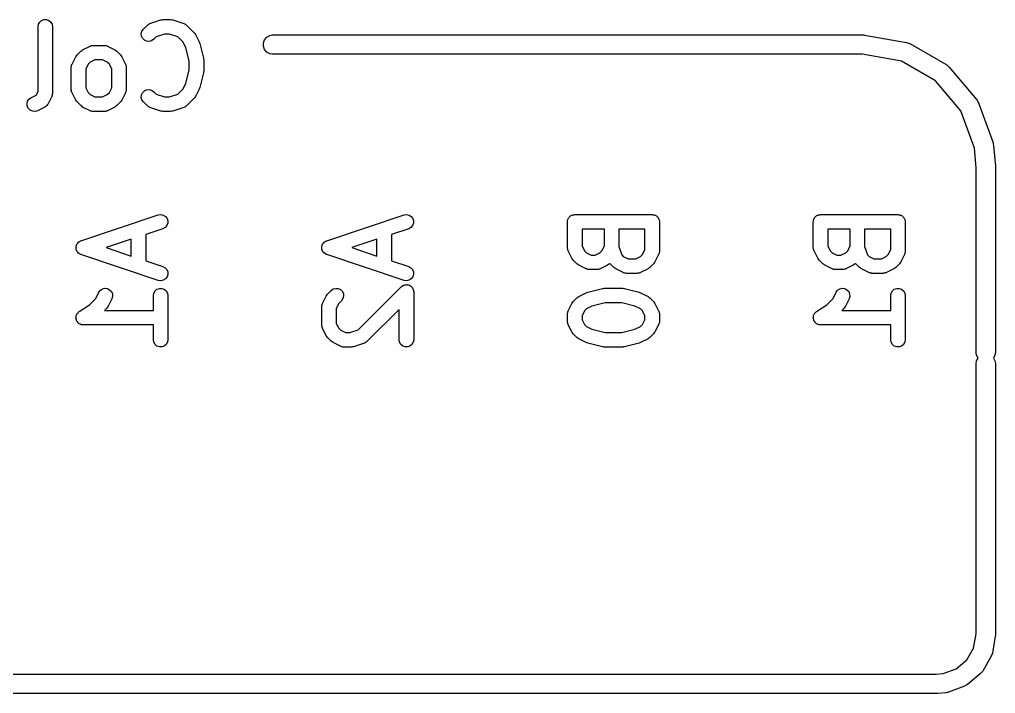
# Model space of a CAD drawing. Extents: x 105.4 to 186.8, y -135.5 to -88.6.
# Drawn here: x 176.7 to 186.79, y -95.6 to -88.64 of the extents above; entities that cross this region are included whole.
import ezdxf

# ---------------------------------------------------------------- set-up
doc = ezdxf.new("R2010")
doc.units = 0
doc.header["$MEASUREMENT"] = 0
doc.layers.add('BLACK', color=7, linetype='CONTINUOUS')

msp = doc.modelspace()

# ---------------------------------------------------------------- linework, layer by layer
at = {"layer": 'BLACK', "linetype": 'CONTINUOUS'}
for p, q in [((176.913, -88.6677), (176.932, -88.651)), ((176.932, -88.651), (176.957, -88.642)), ((176.957, -88.642), (176.983, -88.642)), ((176.983, -88.642), (177.007, -88.651)), ((177.007, -88.651), (177.027, -88.6677)), ((178.051, -88.6828), (178.165, -88.6448)), ((178.165, -88.6448), (178.177, -88.643)), ((178.177, -88.643), (178.189, -88.6409)), ((178.189, -88.6409), (178.265, -88.6409)), ((178.265, -88.6409), (178.277, -88.643)), ((178.277, -88.643), (178.289, -88.6448)), ((178.289, -88.6448), (178.403, -88.6828)), ((176.895, -88.7159), (176.899, -88.6903)), ((176.895, -89.3839), (176.895, -88.7159)), ((176.899, -88.6903), (176.913, -88.6677)), ((177.027, -88.6677), (177.04, -88.6903)), ((177.04, -88.6903), (177.045, -88.7159)), ((177.045, -88.7159), (177.045, -89.4016)), ((177.962, -88.7856), (177.969, -88.7604)), ((177.969, -88.7604), (177.984, -88.7391)), ((177.984, -88.7391), (178.022, -88.701)), ((178.022, -88.701), (178.025, -88.6985)), ((178.025, -88.6985), (178.028, -88.6953)), ((178.028, -88.6953), (178.036, -88.6911)), ((178.036, -88.6911), (178.043, -88.686)), ((178.043, -88.686), (178.047, -88.6849)), ((178.047, -88.6849), (178.051, -88.6828)), ((178.403, -88.6828), (178.407, -88.6849)), ((178.407, -88.6849), (178.411, -88.686)), ((178.411, -88.686), (178.418, -88.6911)), ((178.418, -88.6911), (178.426, -88.6953)), ((178.426, -88.6953), (178.429, -88.6985)), ((178.429, -88.6985), (178.433, -88.701)), ((178.433, -88.701), (178.509, -88.7772)), ((177.964, -88.8115), (177.962, -88.7856)), ((177.975, -88.8351), (177.964, -88.8115)), ((177.994, -88.8535), (177.975, -88.8351)), ((178.017, -88.8645), (177.994, -88.8535)), ((178.068, -88.8601), (178.043, -88.8668)), ((178.09, -88.8451), (178.068, -88.8601)), ((178.115, -88.8196), (178.09, -88.8451)), ((178.201, -88.7909), (178.115, -88.8196)), ((178.253, -88.7909), (178.201, -88.7909)), ((178.339, -88.8196), (178.253, -88.7909)), ((178.394, -88.8746), (178.339, -88.8196)), ((178.509, -88.7772), (178.516, -88.787)), ((178.516, -88.787), (178.523, -88.7966)), ((178.523, -88.7966), (178.561, -88.8728)), ((179.224, -88.8824), (179.236, -88.8492)), ((179.236, -88.8492), (179.259, -88.8222)), ((179.259, -88.8222), (179.289, -88.8046)), ((179.289, -88.8046), (179.315, -88.8)), ((179.315, -88.8), (185.429, -88.8)), ((185.429, -88.8), (185.437, -88.8015)), ((185.437, -88.8015), (185.437, -88.8015)), ((185.437, -88.8015), (185.872, -88.8781)), ((177.336, -88.9676), (177.346, -88.9607)), ((177.346, -88.9607), (177.355, -88.9536)), ((177.355, -88.9536), (177.432, -88.9155)), ((177.432, -88.9155), (177.436, -88.9143)), ((177.436, -88.9143), (177.44, -88.9121)), ((177.44, -88.9121), (177.448, -88.9106)), ((177.448, -88.9106), (177.457, -88.9081)), ((177.457, -88.9081), (177.461, -88.9083)), ((177.461, -88.9083), (177.465, -88.9076)), ((177.465, -88.9076), (177.579, -88.9076)), ((177.579, -88.9076), (177.584, -88.9083)), ((177.584, -88.9083), (177.588, -88.9081)), ((177.588, -88.9081), (177.596, -88.9106)), ((177.596, -88.9106), (177.605, -88.9121)), ((177.605, -88.9121), (177.609, -88.9143)), ((177.609, -88.9143), (177.613, -88.9155)), ((177.613, -88.9155), (177.689, -88.9536)), ((177.689, -88.9536), (177.699, -88.9607)), ((177.699, -88.9607), (177.709, -88.9676)), ((178.043, -88.8668), (178.017, -88.8645)), ((178.423, -88.9326), (178.394, -88.8746)), ((178.457, -89.068), (178.423, -88.9326)), ((178.561, -88.8728), (178.563, -88.8807)), ((178.563, -88.8807), (178.567, -88.8882)), ((178.567, -88.8882), (178.605, -89.0406)), ((179.224, -88.9176), (179.224, -88.8824)), ((179.236, -88.9508), (179.224, -88.9176)), ((179.259, -88.9778), (179.236, -88.9508)), ((185.872, -88.8781), (185.904, -88.89)), ((185.904, -88.89), (185.904, -88.89)), ((185.904, -88.89), (186.286, -89.1105)), ((177.246, -89.1014), (177.284, -89.0252)), ((177.284, -89.0252), (177.291, -89.0156)), ((177.291, -89.0156), (177.298, -89.0057)), ((177.298, -89.0057), (177.336, -88.9676)), ((177.483, -89.0576), (177.433, -89.0823)), ((177.562, -89.0576), (177.483, -89.0576)), ((177.611, -89.0823), (177.562, -89.0576)), ((177.709, -88.9676), (177.747, -89.0057)), ((177.747, -89.0057), (177.754, -89.0156)), ((177.754, -89.0156), (177.761, -89.0252)), ((177.761, -89.0252), (177.799, -89.1014)), ((178.605, -89.0406), (178.605, -89.0497)), ((178.605, -89.0497), (178.607, -89.0588)), ((178.607, -89.0588), (178.607, -89.173)), ((179.289, -88.9954), (179.259, -88.9778)), ((179.315, -89), (179.289, -88.9954)), ((185.411, -89), (179.315, -89)), ((185.82, -89.072), (185.411, -89)), ((177.238, -89.1264), (177.241, -89.118)), ((177.239, -89.1307), (177.238, -89.1264)), ((177.238, -89.135), (177.239, -89.1307)), ((177.238, -89.3635), (177.238, -89.135)), ((177.241, -89.118), (177.242, -89.1093)), ((177.242, -89.1093), (177.245, -89.1056)), ((177.245, -89.1056), (177.246, -89.1014)), ((177.413, -89.1032), (177.388, -89.1527)), ((177.388, -89.1527), (177.388, -89.3458)), ((177.433, -89.0823), (177.413, -89.1032)), ((177.632, -89.1032), (177.611, -89.0823)), ((177.657, -89.1527), (177.632, -89.1032)), ((177.657, -89.3458), (177.657, -89.1527)), ((177.799, -89.1014), (177.8, -89.1056)), ((177.8, -89.1056), (177.802, -89.1093)), ((177.802, -89.1093), (177.804, -89.118)), ((177.804, -89.118), (177.806, -89.1264)), ((177.806, -89.1264), (177.806, -89.1307)), ((177.806, -89.1307), (177.807, -89.135)), ((177.807, -89.135), (177.807, -89.3635)), ((178.423, -89.2993), (178.457, -89.1638)), ((178.457, -89.1638), (178.457, -89.068)), ((186.171, -89.2749), (185.82, -89.072)), ((186.286, -89.1105), (186.298, -89.1202)), ((186.298, -89.1202), (186.313, -89.1328)), ((186.313, -89.1328), (186.596, -89.4707)), ((178.605, -89.1912), (178.567, -89.3436)), ((178.607, -89.173), (178.605, -89.1821)), ((178.605, -89.1821), (178.605, -89.1912)), ((177.239, -89.3678), (177.238, -89.3635)), ((177.388, -89.3458), (177.413, -89.3953)), ((177.632, -89.3953), (177.657, -89.3458)), ((177.807, -89.3635), (177.806, -89.3678)), ((178.017, -89.3673), (178.043, -89.365)), ((178.043, -89.365), (178.068, -89.3717)), ((178.339, -89.4123), (178.394, -89.3572)), ((178.394, -89.3572), (178.423, -89.2993)), ((178.561, -89.359), (178.523, -89.4352)), ((178.563, -89.3511), (178.561, -89.359)), ((178.567, -89.3436), (178.563, -89.3511)), ((186.432, -89.5858), (186.171, -89.2749)), ((176.787, -89.4861), (176.801, -89.4643)), ((176.801, -89.4643), (176.822, -89.4488)), ((176.822, -89.4488), (176.876, -89.4219)), ((176.876, -89.4219), (176.895, -89.3839)), ((177.037, -89.4352), (176.999, -89.5114)), ((177.038, -89.431), (177.037, -89.4352)), ((177.04, -89.4273), (177.038, -89.431)), ((177.042, -89.4186), (177.04, -89.4273)), ((177.044, -89.4102), (177.042, -89.4186)), ((177.045, -89.4016), (177.044, -89.4059)), ((177.044, -89.4059), (177.044, -89.4102)), ((177.238, -89.3721), (177.239, -89.3678)), ((177.241, -89.3805), (177.238, -89.3721)), ((177.242, -89.3892), (177.241, -89.3805)), ((177.245, -89.3929), (177.242, -89.3892)), ((177.246, -89.3971), (177.245, -89.3929)), ((177.284, -89.4733), (177.246, -89.3971)), ((177.413, -89.3953), (177.433, -89.4162)), ((177.433, -89.4162), (177.483, -89.4409)), ((177.483, -89.4409), (177.562, -89.4409)), ((177.562, -89.4409), (177.611, -89.4162)), ((177.611, -89.4162), (177.632, -89.3953)), ((177.799, -89.3971), (177.761, -89.4733)), ((177.8, -89.3929), (177.799, -89.3971)), ((177.802, -89.3892), (177.8, -89.3929)), ((177.804, -89.3805), (177.802, -89.3892)), ((177.806, -89.3721), (177.804, -89.3805)), ((177.806, -89.3678), (177.806, -89.3721)), ((177.962, -89.4463), (177.964, -89.4203)), ((177.969, -89.4714), (177.962, -89.4463)), ((177.964, -89.4203), (177.975, -89.3967)), ((177.975, -89.3967), (177.994, -89.3783)), ((177.994, -89.3783), (178.017, -89.3673)), ((178.068, -89.3717), (178.09, -89.3867)), ((178.09, -89.3867), (178.115, -89.4123)), ((178.115, -89.4123), (178.201, -89.4409)), ((178.201, -89.4409), (178.253, -89.4409)), ((178.253, -89.4409), (178.339, -89.4123)), ((178.509, -89.4547), (178.433, -89.5308)), ((178.516, -89.4448), (178.509, -89.4547)), ((178.523, -89.4352), (178.516, -89.4448)), ((176.781, -89.5114), (176.787, -89.4861)), ((176.784, -89.5373), (176.781, -89.5114)), ((176.795, -89.5606), (176.784, -89.5373)), ((176.814, -89.5785), (176.795, -89.5606)), ((176.965, -89.5449), (176.889, -89.583)), ((176.974, -89.5383), (176.965, -89.5449)), ((176.983, -89.5323), (176.974, -89.5383)), ((176.985, -89.5306), (176.983, -89.5323)), ((176.986, -89.5294), (176.985, -89.5306)), ((176.992, -89.5202), (176.986, -89.5294)), ((176.999, -89.5114), (176.992, -89.5202)), ((177.291, -89.4829), (177.284, -89.4733)), ((177.298, -89.4927), (177.291, -89.4829)), ((177.336, -89.5308), (177.298, -89.4927)), ((177.346, -89.5377), (177.336, -89.5308)), ((177.355, -89.5449), (177.346, -89.5377)), ((177.432, -89.583), (177.355, -89.5449)), ((177.689, -89.5449), (177.613, -89.583)), ((177.699, -89.5377), (177.689, -89.5449)), ((177.709, -89.5308), (177.699, -89.5377)), ((177.747, -89.4927), (177.709, -89.5308)), ((177.754, -89.4829), (177.747, -89.4927)), ((177.761, -89.4733), (177.754, -89.4829)), ((177.984, -89.4927), (177.969, -89.4714)), ((178.022, -89.5308), (177.984, -89.4927)), ((178.025, -89.5333), (178.022, -89.5308)), ((178.028, -89.5366), (178.025, -89.5333)), ((178.036, -89.5407), (178.028, -89.5366)), ((178.043, -89.5458), (178.036, -89.5407)), ((178.047, -89.5469), (178.043, -89.5458)), ((178.051, -89.549), (178.047, -89.5469)), ((178.165, -89.5871), (178.051, -89.549)), ((178.403, -89.549), (178.289, -89.5871)), ((178.407, -89.5469), (178.403, -89.549)), ((178.411, -89.5458), (178.407, -89.5469)), ((178.418, -89.5407), (178.411, -89.5458)), ((178.426, -89.5366), (178.418, -89.5407)), ((178.429, -89.5333), (178.426, -89.5366)), ((178.433, -89.5308), (178.429, -89.5333)), ((186.596, -89.4707), (186.614, -89.5008)), ((186.614, -89.5008), (186.765, -89.9153)), ((176.838, -89.5889), (176.814, -89.5785)), ((176.864, -89.5904), (176.838, -89.5889)), ((176.889, -89.583), (176.864, -89.5904)), ((177.436, -89.5842), (177.432, -89.583)), ((177.44, -89.5864), (177.436, -89.5842)), ((177.448, -89.5879), (177.44, -89.5864)), ((177.457, -89.5904), (177.448, -89.5879)), ((177.461, -89.5902), (177.457, -89.5904)), ((177.465, -89.5909), (177.461, -89.5902)), ((177.579, -89.5909), (177.465, -89.5909)), ((177.584, -89.5902), (177.579, -89.5909)), ((177.588, -89.5904), (177.584, -89.5902)), ((177.596, -89.5879), (177.588, -89.5904)), ((177.605, -89.5864), (177.596, -89.5879)), ((177.609, -89.5842), (177.605, -89.5864)), ((177.613, -89.583), (177.609, -89.5842)), ((178.177, -89.5888), (178.165, -89.5871)), ((178.189, -89.5909), (178.177, -89.5888)), ((178.265, -89.5909), (178.189, -89.5909)), ((178.277, -89.5888), (178.265, -89.5909)), ((178.289, -89.5871), (178.277, -89.5888)), ((186.572, -89.9713), (186.432, -89.5858)), ((186.59, -90.1744), (186.572, -89.9713)), ((186.765, -89.9153), (186.767, -89.9281)), ((186.767, -89.9281), (186.77, -89.9408)), ((186.77, -89.9408), (186.789, -90.1569)), ((186.789, -90.1569), (186.79, -90.1613)), ((186.79, -90.1613), (186.79, -92.0837)), ((186.59, -92.0837), (186.59, -90.1744)), ((177.338, -90.9266), (178.138, -90.6599)), ((178.138, -90.6599), (178.164, -90.6561)), ((178.164, -90.6561), (178.189, -90.6613)), ((178.189, -90.6613), (178.212, -90.675)), ((178.212, -90.675), (178.228, -90.6954)), ((179.878, -90.9266), (180.678, -90.6599)), ((180.678, -90.6599), (180.704, -90.6561)), ((180.704, -90.6561), (180.729, -90.6613)), ((180.729, -90.6613), (180.752, -90.675)), ((180.752, -90.675), (180.768, -90.6954)), ((182.389, -90.6786), (182.394, -90.6736)), ((182.394, -90.6736), (182.399, -90.6703)), ((182.399, -90.6703), (182.404, -90.6661)), ((182.404, -90.6661), (182.411, -90.6639)), ((182.411, -90.6639), (182.416, -90.6606)), ((182.416, -90.6606), (182.423, -90.6595)), ((182.423, -90.6595), (182.429, -90.6572)), ((182.429, -90.6572), (182.435, -90.6572)), ((182.435, -90.6572), (182.442, -90.6561)), ((182.442, -90.6561), (183.242, -90.6561)), ((183.242, -90.6561), (183.248, -90.6572)), ((183.248, -90.6572), (183.255, -90.6572)), ((183.255, -90.6572), (183.261, -90.6595)), ((183.261, -90.6595), (183.268, -90.6606)), ((183.268, -90.6606), (183.273, -90.6639)), ((183.273, -90.6639), (183.279, -90.6661)), ((183.279, -90.6661), (183.284, -90.6703)), ((183.284, -90.6703), (183.29, -90.6736)), ((183.29, -90.6736), (183.294, -90.6786)), ((184.929, -90.6786), (184.934, -90.6736)), ((184.934, -90.6736), (184.939, -90.6703)), ((184.939, -90.6703), (184.944, -90.6661)), ((184.944, -90.6661), (184.951, -90.6639)), ((184.951, -90.6639), (184.956, -90.6606)), ((184.956, -90.6606), (184.963, -90.6595)), ((184.963, -90.6595), (184.969, -90.6572)), ((184.969, -90.6572), (184.975, -90.6572)), ((184.975, -90.6572), (184.982, -90.6561)), ((184.982, -90.6561), (185.782, -90.6561)), ((185.782, -90.6561), (185.788, -90.6572)), ((185.788, -90.6572), (185.795, -90.6572)), ((185.795, -90.6572), (185.801, -90.6595)), ((185.801, -90.6595), (185.808, -90.6606)), ((185.808, -90.6606), (185.813, -90.6639)), ((185.813, -90.6639), (185.819, -90.6661)), ((185.819, -90.6661), (185.824, -90.6703)), ((185.824, -90.6703), (185.83, -90.6736)), ((185.83, -90.6736), (185.834, -90.6786)), ((178.226, -90.7703), (178.209, -90.7898)), ((178.235, -90.7461), (178.226, -90.7703)), ((178.228, -90.6954), (178.236, -90.7201)), ((178.236, -90.7201), (178.235, -90.7461)), ((180.766, -90.7703), (180.749, -90.7898)), ((180.775, -90.7461), (180.766, -90.7703)), ((180.768, -90.6954), (180.776, -90.7201)), ((180.776, -90.7201), (180.775, -90.7461)), ((182.367, -90.7311), (182.368, -90.7246)), ((182.367, -90.9977), (182.367, -90.7311)), ((182.368, -90.718), (182.37, -90.7119)), ((182.368, -90.7246), (182.368, -90.718)), ((182.37, -90.7119), (182.371, -90.7054)), ((182.371, -90.7054), (182.375, -90.6997)), ((182.375, -90.6997), (182.377, -90.6936)), ((182.377, -90.6936), (182.381, -90.6885)), ((182.381, -90.6885), (182.384, -90.6829)), ((182.384, -90.6829), (182.389, -90.6786)), ((183.294, -90.6786), (183.299, -90.6829)), ((183.299, -90.6829), (183.303, -90.6885)), ((183.303, -90.6885), (183.307, -90.6936)), ((183.307, -90.6936), (183.309, -90.6997)), ((183.309, -90.6997), (183.312, -90.7054)), ((183.312, -90.7054), (183.314, -90.7119)), ((183.314, -90.7119), (183.316, -90.718)), ((183.316, -90.718), (183.316, -90.7246)), ((183.316, -90.7246), (183.317, -90.7311)), ((183.317, -90.7311), (183.317, -91.0358)), ((184.907, -90.7311), (184.908, -90.7246)), ((184.907, -90.9977), (184.907, -90.7311)), ((184.908, -90.718), (184.91, -90.7119)), ((184.908, -90.7246), (184.908, -90.718)), ((184.91, -90.7119), (184.911, -90.7054)), ((184.911, -90.7054), (184.915, -90.6997)), ((184.915, -90.6997), (184.917, -90.6936)), ((184.917, -90.6936), (184.921, -90.6885)), ((184.921, -90.6885), (184.924, -90.6829)), ((184.924, -90.6829), (184.929, -90.6786)), ((185.834, -90.6786), (185.839, -90.6829)), ((185.839, -90.6829), (185.843, -90.6885)), ((185.843, -90.6885), (185.847, -90.6936)), ((185.847, -90.6936), (185.849, -90.6997)), ((185.849, -90.6997), (185.852, -90.7054)), ((185.852, -90.7054), (185.854, -90.7119)), ((185.854, -90.7119), (185.856, -90.718)), ((185.856, -90.718), (185.856, -90.7246)), ((185.856, -90.7246), (185.857, -90.7311)), ((185.857, -90.7311), (185.857, -91.0358)), ((178.186, -90.8022), (178.008, -90.8613)), ((178.008, -90.8613), (178.008, -91.1342)), ((178.209, -90.7898), (178.186, -90.8022)), ((180.726, -90.8022), (180.548, -90.8613)), ((180.548, -90.8613), (180.548, -91.1342)), ((180.749, -90.7898), (180.726, -90.8022)), ((182.517, -90.8061), (182.517, -90.98)), ((182.748, -90.8061), (182.517, -90.8061)), ((182.748, -90.98), (182.748, -90.8061)), ((182.898, -90.8061), (182.898, -90.9856)), ((183.167, -90.8061), (182.898, -90.8061)), ((183.167, -91.0181), (183.167, -90.8061)), ((185.057, -90.8061), (185.057, -90.98)), ((185.288, -90.8061), (185.057, -90.8061)), ((185.288, -90.98), (185.288, -90.8061)), ((185.438, -90.8061), (185.438, -90.9856)), ((185.707, -90.8061), (185.438, -90.8061)), ((185.707, -91.0181), (185.707, -90.8061)), ((177.288, -90.9827), (177.292, -90.9725)), ((177.292, -90.9725), (177.296, -90.962)), ((177.296, -90.962), (177.297, -90.9604)), ((177.297, -90.9604), (177.298, -90.9585)), ((177.298, -90.9585), (177.305, -90.9502)), ((177.305, -90.9502), (177.312, -90.9416)), ((177.312, -90.9416), (177.314, -90.9405)), ((177.314, -90.9405), (177.315, -90.939)), ((177.315, -90.939), (177.325, -90.9338)), ((177.325, -90.9338), (177.334, -90.928)), ((177.334, -90.928), (177.336, -90.9276)), ((177.336, -90.9276), (177.338, -90.9266)), ((177.858, -90.9113), (177.599, -90.9977)), ((177.858, -91.0842), (177.858, -90.9113)), ((179.828, -90.9827), (179.832, -90.9725)), ((179.832, -90.9725), (179.836, -90.962)), ((179.836, -90.962), (179.837, -90.9604)), ((179.837, -90.9604), (179.838, -90.9585)), ((179.838, -90.9585), (179.845, -90.9502)), ((179.845, -90.9502), (179.852, -90.9416)), ((179.852, -90.9416), (179.854, -90.9405)), ((179.854, -90.9405), (179.855, -90.939)), ((179.855, -90.939), (179.865, -90.9338)), ((179.865, -90.9338), (179.874, -90.928)), ((179.874, -90.928), (179.876, -90.9276)), ((179.876, -90.9276), (179.878, -90.9266)), ((180.398, -90.9113), (180.139, -90.9977)), ((180.398, -91.0842), (180.398, -90.9113)), ((182.517, -90.98), (182.542, -91.0295)), ((182.723, -91.0295), (182.748, -90.98)), ((185.057, -90.98), (185.082, -91.0295)), ((185.263, -91.0295), (185.288, -90.98)), ((177.288, -90.9848), (177.288, -90.9827)), ((177.288, -90.9867), (177.288, -90.9848)), ((177.288, -90.9977), (177.288, -90.9867)), ((177.288, -91.0087), (177.288, -90.9977)), ((177.288, -91.0107), (177.288, -91.0087)), ((177.288, -91.0128), (177.288, -91.0107)), ((177.292, -91.023), (177.288, -91.0128)), ((177.296, -91.0335), (177.292, -91.023)), ((177.297, -91.0351), (177.296, -91.0335)), ((177.298, -91.037), (177.297, -91.0351)), ((177.305, -91.0452), (177.298, -91.037)), ((177.312, -91.0539), (177.305, -91.0452)), ((177.314, -91.0549), (177.312, -91.0539)), ((177.315, -91.0565), (177.314, -91.0549)), ((177.325, -91.0617), (177.315, -91.0565)), ((177.334, -91.0675), (177.325, -91.0617)), ((177.336, -91.0679), (177.334, -91.0675)), ((177.338, -91.0689), (177.336, -91.0679)), ((178.138, -91.3356), (177.338, -91.0689)), ((177.599, -90.9977), (177.858, -91.0842)), ((179.828, -90.9848), (179.828, -90.9827)), ((179.828, -90.9867), (179.828, -90.9848)), ((179.828, -90.9977), (179.828, -90.9867)), ((179.828, -91.0087), (179.828, -90.9977)), ((179.828, -91.0107), (179.828, -91.0087)), ((179.828, -91.0128), (179.828, -91.0107)), ((179.832, -91.023), (179.828, -91.0128)), ((179.836, -91.0335), (179.832, -91.023)), ((179.837, -91.0351), (179.836, -91.0335)), ((179.838, -91.037), (179.837, -91.0351)), ((179.845, -91.0452), (179.838, -91.037)), ((179.852, -91.0539), (179.845, -91.0452)), ((179.854, -91.0549), (179.852, -91.0539)), ((179.855, -91.0565), (179.854, -91.0549)), ((179.865, -91.0617), (179.855, -91.0565)), ((179.874, -91.0675), (179.865, -91.0617)), ((179.876, -91.0679), (179.874, -91.0675)), ((179.878, -91.0689), (179.876, -91.0679)), ((180.678, -91.3356), (179.878, -91.0689)), ((180.139, -90.9977), (180.398, -91.0842)), ((182.368, -91.002), (182.367, -90.9977)), ((182.367, -91.0063), (182.368, -91.002)), ((182.37, -91.0147), (182.367, -91.0063)), ((182.371, -91.0234), (182.37, -91.0147)), ((182.374, -91.0271), (182.371, -91.0234)), ((182.375, -91.0313), (182.374, -91.0271)), ((182.413, -91.1075), (182.375, -91.0313)), ((182.542, -91.0295), (182.563, -91.0504)), ((182.563, -91.0504), (182.612, -91.0751)), ((182.612, -91.0751), (182.653, -91.0751)), ((182.653, -91.0751), (182.702, -91.0504)), ((182.702, -91.0504), (182.723, -91.0295)), ((182.898, -90.9856), (182.927, -91.0715)), ((182.927, -91.0715), (182.943, -91.0885)), ((183.121, -91.0885), (183.142, -91.0676)), ((183.142, -91.0676), (183.167, -91.0181)), ((183.309, -91.0694), (183.271, -91.1456)), ((183.31, -91.0652), (183.309, -91.0694)), ((183.312, -91.0615), (183.31, -91.0652)), ((183.314, -91.0528), (183.312, -91.0615)), ((183.316, -91.0444), (183.314, -91.0528)), ((183.317, -91.0358), (183.316, -91.0401)), ((183.316, -91.0401), (183.316, -91.0444)), ((184.908, -91.002), (184.907, -90.9977)), ((184.907, -91.0063), (184.908, -91.002)), ((184.91, -91.0147), (184.907, -91.0063)), ((184.911, -91.0234), (184.91, -91.0147)), ((184.914, -91.0271), (184.911, -91.0234)), ((184.915, -91.0313), (184.914, -91.0271)), ((184.953, -91.1075), (184.915, -91.0313)), ((185.082, -91.0295), (185.103, -91.0504)), ((185.103, -91.0504), (185.152, -91.0751)), ((185.152, -91.0751), (185.193, -91.0751)), ((185.193, -91.0751), (185.242, -91.0504)), ((185.242, -91.0504), (185.263, -91.0295)), ((185.438, -90.9856), (185.467, -91.0715)), ((185.467, -91.0715), (185.483, -91.0885)), ((185.661, -91.0885), (185.682, -91.0676)), ((185.682, -91.0676), (185.707, -91.0181)), ((185.849, -91.0694), (185.811, -91.1456)), ((185.85, -91.0652), (185.849, -91.0694)), ((185.852, -91.0615), (185.85, -91.0652)), ((185.854, -91.0528), (185.852, -91.0615)), ((185.856, -91.0444), (185.854, -91.0528)), ((185.857, -91.0358), (185.856, -91.0401)), ((185.856, -91.0401), (185.856, -91.0444)), ((178.008, -91.1342), (178.186, -91.1933)), ((180.548, -91.1342), (180.726, -91.1933)), ((182.42, -91.1171), (182.413, -91.1075)), ((182.427, -91.127), (182.42, -91.1171)), ((182.465, -91.1651), (182.427, -91.127)), ((182.475, -91.1719), (182.465, -91.1651)), ((182.485, -91.1791), (182.475, -91.1719)), ((182.561, -91.2172), (182.485, -91.1791)), ((182.78, -91.1791), (182.704, -91.2172)), ((182.79, -91.1719), (182.78, -91.1791)), ((182.8, -91.1651), (182.79, -91.1719)), ((182.804, -91.1605), (182.8, -91.1651)), ((182.805, -91.1615), (182.804, -91.1605)), ((182.808, -91.1651), (182.805, -91.1615)), ((182.846, -91.2032), (182.808, -91.1651)), ((182.943, -91.0885), (182.993, -91.1132)), ((182.993, -91.1132), (183.072, -91.1132)), ((183.072, -91.1132), (183.121, -91.0885)), ((183.257, -91.1651), (183.219, -91.2032)), ((183.264, -91.1552), (183.257, -91.1651)), ((183.271, -91.1456), (183.264, -91.1552)), ((184.96, -91.1171), (184.953, -91.1075)), ((184.967, -91.127), (184.96, -91.1171)), ((185.005, -91.1651), (184.967, -91.127)), ((185.015, -91.1719), (185.005, -91.1651)), ((185.025, -91.1791), (185.015, -91.1719)), ((185.101, -91.2172), (185.025, -91.1791)), ((185.32, -91.1791), (185.244, -91.2172)), ((185.33, -91.1719), (185.32, -91.1791)), ((185.34, -91.1651), (185.33, -91.1719)), ((185.344, -91.1605), (185.34, -91.1651)), ((185.345, -91.1615), (185.344, -91.1605)), ((185.348, -91.1651), (185.345, -91.1615)), ((185.386, -91.2032), (185.348, -91.1651)), ((185.483, -91.0885), (185.533, -91.1132)), ((185.533, -91.1132), (185.612, -91.1132)), ((185.612, -91.1132), (185.661, -91.0885)), ((185.797, -91.1651), (185.759, -91.2032)), ((185.804, -91.1552), (185.797, -91.1651)), ((185.811, -91.1456), (185.804, -91.1552)), ((178.186, -91.1933), (178.209, -91.2057)), ((178.209, -91.2057), (178.226, -91.2251)), ((178.226, -91.2251), (178.235, -91.2494)), ((178.236, -91.2754), (178.228, -91.3001)), ((178.235, -91.2494), (178.236, -91.2754)), ((180.726, -91.1933), (180.749, -91.2057)), ((180.749, -91.2057), (180.766, -91.2251)), ((180.766, -91.2251), (180.775, -91.2494)), ((180.776, -91.2754), (180.768, -91.3001)), ((180.775, -91.2494), (180.776, -91.2754)), ((182.565, -91.2184), (182.561, -91.2172)), ((182.569, -91.2206), (182.565, -91.2184)), ((182.577, -91.2221), (182.569, -91.2206)), ((182.586, -91.2246), (182.577, -91.2221)), ((182.59, -91.2244), (182.586, -91.2246)), ((182.594, -91.2251), (182.59, -91.2244)), ((182.67, -91.2251), (182.594, -91.2251)), ((182.675, -91.2244), (182.67, -91.2251)), ((182.679, -91.2246), (182.675, -91.2244)), ((182.687, -91.2221), (182.679, -91.2246)), ((182.696, -91.2206), (182.687, -91.2221)), ((182.7, -91.2184), (182.696, -91.2206)), ((182.704, -91.2172), (182.7, -91.2184)), ((182.856, -91.21), (182.846, -91.2032)), ((182.866, -91.2172), (182.856, -91.21)), ((182.942, -91.2553), (182.866, -91.2172)), ((182.946, -91.2565), (182.942, -91.2553)), ((182.95, -91.2587), (182.946, -91.2565)), ((182.958, -91.2602), (182.95, -91.2587)), ((182.967, -91.2627), (182.958, -91.2602)), ((182.971, -91.2625), (182.967, -91.2627)), ((182.975, -91.2632), (182.971, -91.2625)), ((183.09, -91.2632), (182.975, -91.2632)), ((183.094, -91.2625), (183.09, -91.2632)), ((183.098, -91.2627), (183.094, -91.2625)), ((183.107, -91.2602), (183.098, -91.2627)), ((183.115, -91.2587), (183.107, -91.2602)), ((183.119, -91.2565), (183.115, -91.2587)), ((183.123, -91.2553), (183.119, -91.2565)), ((183.199, -91.2172), (183.123, -91.2553)), ((183.209, -91.21), (183.199, -91.2172)), ((183.219, -91.2032), (183.209, -91.21)), ((185.105, -91.2184), (185.101, -91.2172)), ((185.109, -91.2206), (185.105, -91.2184)), ((185.117, -91.2221), (185.109, -91.2206)), ((185.126, -91.2246), (185.117, -91.2221)), ((185.13, -91.2244), (185.126, -91.2246)), ((185.134, -91.2251), (185.13, -91.2244)), ((185.21, -91.2251), (185.134, -91.2251)), ((185.215, -91.2244), (185.21, -91.2251)), ((185.219, -91.2246), (185.215, -91.2244)), ((185.227, -91.2221), (185.219, -91.2246)), ((185.236, -91.2206), (185.227, -91.2221)), ((185.24, -91.2184), (185.236, -91.2206)), ((185.244, -91.2172), (185.24, -91.2184)), ((185.396, -91.21), (185.386, -91.2032)), ((185.406, -91.2172), (185.396, -91.21)), ((185.482, -91.2553), (185.406, -91.2172)), ((185.486, -91.2565), (185.482, -91.2553)), ((185.49, -91.2587), (185.486, -91.2565)), ((185.498, -91.2602), (185.49, -91.2587)), ((185.507, -91.2627), (185.498, -91.2602)), ((185.511, -91.2625), (185.507, -91.2627)), ((185.515, -91.2632), (185.511, -91.2625)), ((185.63, -91.2632), (185.515, -91.2632)), ((185.634, -91.2625), (185.63, -91.2632)), ((185.638, -91.2627), (185.634, -91.2625)), ((185.647, -91.2602), (185.638, -91.2627)), ((185.655, -91.2587), (185.647, -91.2602)), ((185.659, -91.2565), (185.655, -91.2587)), ((185.663, -91.2553), (185.659, -91.2565)), ((185.739, -91.2172), (185.663, -91.2553)), ((185.749, -91.21), (185.739, -91.2172)), ((185.759, -91.2032), (185.749, -91.21)), ((178.164, -91.3394), (178.138, -91.3356)), ((178.189, -91.3342), (178.164, -91.3394)), ((178.212, -91.3205), (178.189, -91.3342)), ((178.228, -91.3001), (178.212, -91.3205)), ((180.704, -91.3394), (180.678, -91.3356)), ((180.68, -91.3844), (180.689, -91.381)), ((180.689, -91.381), (180.692, -91.381)), ((180.692, -91.381), (180.695, -91.3802)), ((180.695, -91.3802), (180.705, -91.381)), ((180.729, -91.3342), (180.704, -91.3394)), ((180.705, -91.381), (180.715, -91.381)), ((180.715, -91.381), (180.718, -91.3821)), ((180.718, -91.3821), (180.721, -91.3824)), ((180.721, -91.3824), (180.73, -91.3866)), ((180.752, -91.3205), (180.729, -91.3342)), ((180.768, -91.3001), (180.752, -91.3205)), ((177.491, -91.5247), (177.523, -91.4594)), ((177.523, -91.4594), (177.539, -91.4385)), ((177.539, -91.4385), (177.561, -91.4242)), ((177.561, -91.4242), (177.586, -91.4181)), ((177.586, -91.4181), (177.612, -91.4211)), ((177.612, -91.4211), (177.635, -91.4327)), ((177.635, -91.4327), (177.653, -91.4517)), ((177.653, -91.4517), (177.663, -91.4756)), ((177.663, -91.4756), (177.665, -91.5016)), ((178.087, -91.493), (178.091, -91.4673)), ((178.091, -91.4673), (178.104, -91.4448)), ((178.104, -91.4448), (178.124, -91.428)), ((178.124, -91.428), (178.149, -91.4191)), ((178.149, -91.4191), (178.175, -91.4191)), ((178.175, -91.4191), (178.199, -91.428)), ((178.199, -91.428), (178.219, -91.4448)), ((178.219, -91.4448), (178.232, -91.4673)), ((178.232, -91.4673), (178.237, -91.493)), ((179.88, -91.4879), (179.887, -91.478)), ((179.887, -91.478), (179.925, -91.4399)), ((179.925, -91.4399), (179.946, -91.425)), ((179.946, -91.425), (179.972, -91.4183)), ((179.972, -91.4183), (179.998, -91.4205)), ((179.998, -91.4205), (180.021, -91.4315)), ((180.021, -91.4315), (180.04, -91.45)), ((180.04, -91.45), (180.051, -91.4736)), ((180.051, -91.4736), (180.053, -91.4995)), ((180.204, -91.8465), (180.649, -91.4018)), ((180.649, -91.4018), (180.657, -91.3962)), ((180.657, -91.3962), (180.664, -91.3899)), ((180.664, -91.3899), (180.668, -91.3888)), ((180.668, -91.3888), (180.67, -91.3869)), ((180.67, -91.3869), (180.68, -91.3844)), ((180.73, -91.3866), (180.739, -91.3899)), ((180.739, -91.3899), (180.742, -91.392)), ((180.742, -91.392), (180.745, -91.3934)), ((180.745, -91.3934), (180.752, -91.4004)), ((180.752, -91.4004), (180.759, -91.4067)), ((180.759, -91.4067), (180.761, -91.4095)), ((180.761, -91.4095), (180.763, -91.4119)), ((180.763, -91.4119), (180.767, -91.4207)), ((180.767, -91.4207), (180.772, -91.4292)), ((180.772, -91.4292), (180.773, -91.4325)), ((180.773, -91.4325), (180.774, -91.4355)), ((180.774, -91.4355), (180.775, -91.4452)), ((180.775, -91.4452), (180.777, -91.4549)), ((180.777, -91.4549), (180.777, -91.9501)), ((182.485, -91.5021), (182.561, -91.464)), ((182.561, -91.464), (182.569, -91.4617)), ((182.569, -91.4617), (182.576, -91.4583)), ((182.576, -91.4583), (182.728, -91.4202)), ((182.728, -91.4202), (182.738, -91.4196)), ((182.738, -91.4196), (182.747, -91.418)), ((182.747, -91.418), (182.937, -91.418)), ((182.937, -91.418), (182.946, -91.4196)), ((182.946, -91.4196), (182.955, -91.4202)), ((182.955, -91.4202), (183.108, -91.4583)), ((183.108, -91.4583), (183.115, -91.4617)), ((183.115, -91.4617), (183.123, -91.464)), ((183.123, -91.464), (183.199, -91.5021)), ((185.111, -91.5247), (185.143, -91.4594)), ((185.143, -91.4594), (185.159, -91.4385)), ((185.159, -91.4385), (185.181, -91.4242)), ((185.181, -91.4242), (185.206, -91.4181)), ((185.206, -91.4181), (185.232, -91.4211)), ((185.232, -91.4211), (185.255, -91.4327)), ((185.255, -91.4327), (185.273, -91.4517)), ((185.273, -91.4517), (185.283, -91.4756)), ((185.283, -91.4756), (185.285, -91.5016)), ((185.707, -91.493), (185.711, -91.4673)), ((185.711, -91.4673), (185.724, -91.4448)), ((185.724, -91.4448), (185.744, -91.428)), ((185.744, -91.428), (185.769, -91.4191)), ((185.769, -91.4191), (185.795, -91.4191)), ((185.795, -91.4191), (185.819, -91.428)), ((185.819, -91.428), (185.839, -91.4448)), ((185.839, -91.4448), (185.852, -91.4673)), ((185.852, -91.4673), (185.857, -91.493)), ((177.428, -91.5871), (177.491, -91.5247)), ((177.658, -91.5265), (177.619, -91.6027)), ((177.665, -91.5016), (177.658, -91.5265)), ((178.087, -91.6465), (178.087, -91.493)), ((178.237, -91.493), (178.237, -91.9501)), ((179.83, -91.5903), (179.831, -91.5816)), ((179.831, -91.5816), (179.834, -91.5779)), ((179.834, -91.5779), (179.835, -91.5737)), ((179.835, -91.5737), (179.873, -91.4975)), ((179.873, -91.4975), (179.88, -91.4879)), ((180.002, -91.5755), (179.977, -91.625)), ((180.031, -91.546), (180.002, -91.5755)), ((180.046, -91.5247), (180.031, -91.546)), ((180.053, -91.4995), (180.046, -91.5247)), ((182.375, -91.6499), (182.413, -91.5737)), ((182.413, -91.5737), (182.42, -91.5641)), ((182.42, -91.5641), (182.427, -91.5542)), ((182.427, -91.5542), (182.465, -91.5161)), ((182.465, -91.5161), (182.475, -91.5092)), ((182.475, -91.5092), (182.485, -91.5021)), ((182.756, -91.568), (182.62, -91.6018)), ((182.928, -91.568), (182.756, -91.568)), ((183.063, -91.6018), (182.928, -91.568)), ((183.199, -91.5021), (183.209, -91.5092)), ((183.209, -91.5092), (183.219, -91.5161)), ((183.219, -91.5161), (183.257, -91.5542)), ((183.257, -91.5542), (183.264, -91.5641)), ((183.264, -91.5641), (183.271, -91.5737)), ((183.271, -91.5737), (183.309, -91.6499)), ((185.048, -91.5871), (185.111, -91.5247)), ((185.278, -91.5265), (185.239, -91.6027)), ((185.285, -91.5016), (185.278, -91.5265)), ((185.707, -91.6465), (185.707, -91.493)), ((185.857, -91.493), (185.857, -91.9501)), ((177.294, -91.6925), (177.297, -91.684)), ((177.297, -91.684), (177.3, -91.6809)), ((177.3, -91.6809), (177.301, -91.6771)), ((177.301, -91.6771), (177.308, -91.671)), ((177.308, -91.671), (177.314, -91.6641)), ((177.314, -91.6641), (177.317, -91.662)), ((177.317, -91.662), (177.32, -91.6591)), ((177.32, -91.6591), (177.428, -91.5871)), ((177.605, -91.6222), (177.581, -91.6465)), ((177.581, -91.6465), (178.087, -91.6465)), ((177.612, -91.6124), (177.605, -91.6222)), ((177.619, -91.6027), (177.612, -91.6124)), ((179.827, -91.5987), (179.83, -91.5903)), ((179.828, -91.603), (179.827, -91.5987)), ((179.827, -91.6073), (179.828, -91.603)), ((179.827, -91.7977), (179.827, -91.6073)), ((179.977, -91.625), (179.977, -91.78)), ((180.627, -91.6359), (180.298, -91.9651)), ((180.627, -91.9501), (180.627, -91.6359)), ((182.367, -91.6749), (182.37, -91.6665)), ((182.368, -91.6792), (182.367, -91.6749)), ((182.367, -91.6835), (182.368, -91.6792)), ((182.367, -91.7596), (182.367, -91.6835)), ((182.37, -91.6665), (182.371, -91.6578)), ((182.371, -91.6578), (182.374, -91.6541)), ((182.374, -91.6541), (182.375, -91.6499)), ((182.542, -91.6517), (182.517, -91.7012)), ((182.563, -91.6308), (182.542, -91.6517)), ((182.62, -91.6018), (182.563, -91.6308)), ((183.121, -91.6308), (183.063, -91.6018)), ((183.142, -91.6517), (183.121, -91.6308)), ((183.167, -91.7012), (183.142, -91.6517)), ((183.309, -91.6499), (183.31, -91.6541)), ((183.31, -91.6541), (183.312, -91.6578)), ((183.312, -91.6578), (183.314, -91.6665)), ((183.314, -91.6665), (183.316, -91.6749)), ((183.316, -91.6749), (183.316, -91.6792)), ((183.316, -91.6792), (183.317, -91.6835)), ((183.317, -91.6835), (183.317, -91.7596)), ((184.914, -91.6925), (184.917, -91.684)), ((184.917, -91.684), (184.92, -91.6809)), ((184.92, -91.6809), (184.921, -91.6771)), ((184.921, -91.6771), (184.928, -91.671)), ((184.928, -91.671), (184.934, -91.6641)), ((184.934, -91.6641), (184.937, -91.662)), ((184.937, -91.662), (184.94, -91.6591)), ((184.94, -91.6591), (185.048, -91.5871)), ((185.225, -91.6222), (185.201, -91.6465)), ((185.201, -91.6465), (185.707, -91.6465)), ((185.232, -91.6124), (185.225, -91.6222)), ((185.239, -91.6027), (185.232, -91.6124)), ((177.287, -91.7264), (177.288, -91.7175)), ((177.288, -91.7304), (177.287, -91.7264)), ((177.288, -91.7085), (177.289, -91.7046)), ((177.288, -91.7175), (177.288, -91.7085)), ((177.288, -91.7346), (177.288, -91.7304)), ((177.291, -91.743), (177.288, -91.7346)), ((177.289, -91.7046), (177.29, -91.7005)), ((177.29, -91.7005), (177.294, -91.6925)), ((177.293, -91.7517), (177.291, -91.743)), ((177.296, -91.7551), (177.293, -91.7517)), ((177.297, -91.759), (177.296, -91.7551)), ((177.303, -91.7659), (177.297, -91.759)), ((177.308, -91.7734), (177.303, -91.7659)), ((177.311, -91.7758), (177.308, -91.7734)), ((177.314, -91.779), (177.311, -91.7758)), ((177.321, -91.7835), (177.314, -91.779)), ((177.329, -91.7888), (177.321, -91.7835)), ((179.977, -91.78), (180.002, -91.8295)), ((182.368, -91.7639), (182.367, -91.7596)), ((182.367, -91.7682), (182.368, -91.7639)), ((182.37, -91.7766), (182.367, -91.7682)), ((182.371, -91.7853), (182.37, -91.7766)), ((182.374, -91.789), (182.371, -91.7853)), ((182.517, -91.7012), (182.517, -91.7419)), ((182.517, -91.7419), (182.542, -91.7914)), ((183.142, -91.7914), (183.167, -91.7419)), ((183.167, -91.7419), (183.167, -91.7012)), ((183.312, -91.7853), (183.31, -91.789)), ((183.314, -91.7766), (183.312, -91.7853)), ((183.316, -91.7682), (183.314, -91.7766)), ((183.317, -91.7596), (183.316, -91.7639)), ((183.316, -91.7639), (183.316, -91.7682)), ((184.907, -91.7264), (184.908, -91.7175)), ((184.908, -91.7304), (184.907, -91.7264)), ((184.908, -91.7085), (184.909, -91.7046)), ((184.908, -91.7175), (184.908, -91.7085)), ((184.908, -91.7346), (184.908, -91.7304)), ((184.911, -91.743), (184.908, -91.7346)), ((184.909, -91.7046), (184.91, -91.7005)), ((184.91, -91.7005), (184.914, -91.6925)), ((184.913, -91.7517), (184.911, -91.743)), ((184.916, -91.7551), (184.913, -91.7517)), ((184.917, -91.759), (184.916, -91.7551)), ((184.923, -91.7659), (184.917, -91.759)), ((184.928, -91.7734), (184.923, -91.7659)), ((184.931, -91.7758), (184.928, -91.7734)), ((184.934, -91.779), (184.931, -91.7758)), ((184.941, -91.7835), (184.934, -91.779)), ((184.949, -91.7888), (184.941, -91.7835)), ((177.333, -91.7899), (177.329, -91.7888)), ((177.336, -91.792), (177.333, -91.7899)), ((177.345, -91.7936), (177.336, -91.792)), ((177.354, -91.7961), (177.345, -91.7936)), ((177.358, -91.7958), (177.354, -91.7961)), ((177.362, -91.7965), (177.358, -91.7958)), ((178.087, -91.7965), (177.362, -91.7965)), ((178.087, -91.9501), (178.087, -91.7965)), ((179.828, -91.802), (179.827, -91.7977)), ((179.827, -91.8063), (179.828, -91.802)), ((179.83, -91.8147), (179.827, -91.8063)), ((179.831, -91.8234), (179.83, -91.8147)), ((179.834, -91.8271), (179.831, -91.8234)), ((179.835, -91.8313), (179.834, -91.8271)), ((179.873, -91.9075), (179.835, -91.8313)), ((180.002, -91.8295), (180.023, -91.8504)), ((180.023, -91.8504), (180.072, -91.8751)), ((180.072, -91.8751), (180.118, -91.8751)), ((180.118, -91.8751), (180.204, -91.8465)), ((182.375, -91.7932), (182.374, -91.789)), ((182.413, -91.8694), (182.375, -91.7932)), ((182.42, -91.879), (182.413, -91.8694)), ((182.427, -91.8889), (182.42, -91.879)), ((182.542, -91.7914), (182.563, -91.8123)), ((182.563, -91.8123), (182.62, -91.8413)), ((182.62, -91.8413), (182.756, -91.8751)), ((182.756, -91.8751), (182.928, -91.8751)), ((182.928, -91.8751), (183.063, -91.8413)), ((183.063, -91.8413), (183.121, -91.8123)), ((183.121, -91.8123), (183.142, -91.7914)), ((183.264, -91.879), (183.257, -91.8889)), ((183.271, -91.8694), (183.264, -91.879)), ((183.309, -91.7932), (183.271, -91.8694)), ((183.31, -91.789), (183.309, -91.7932)), ((184.953, -91.7899), (184.949, -91.7888)), ((184.956, -91.792), (184.953, -91.7899)), ((184.965, -91.7936), (184.956, -91.792)), ((184.974, -91.7961), (184.965, -91.7936)), ((184.978, -91.7958), (184.974, -91.7961)), ((184.982, -91.7965), (184.978, -91.7958)), ((185.707, -91.7965), (184.982, -91.7965)), ((185.707, -91.9501), (185.707, -91.7965)), ((178.091, -91.9758), (178.087, -91.9501)), ((178.104, -91.9983), (178.091, -91.9758)), ((178.232, -91.9758), (178.219, -91.9983)), ((178.237, -91.9501), (178.232, -91.9758)), ((179.88, -91.9171), (179.873, -91.9075)), ((179.887, -91.927), (179.88, -91.9171)), ((179.925, -91.9651), (179.887, -91.927)), ((179.935, -91.9719), (179.925, -91.9651)), ((179.945, -91.9791), (179.935, -91.9719)), ((180.021, -92.0172), (179.945, -91.9791)), ((180.268, -91.9832), (180.154, -92.0213)), ((180.272, -91.9811), (180.268, -91.9832)), ((180.276, -91.98), (180.272, -91.9811)), ((180.284, -91.975), (180.276, -91.98)), ((180.291, -91.9708), (180.284, -91.975)), ((180.294, -91.9675), (180.291, -91.9708)), ((180.298, -91.9651), (180.294, -91.9675)), ((180.631, -91.9758), (180.627, -91.9501)), ((180.644, -91.9983), (180.631, -91.9758)), ((180.772, -91.9758), (180.759, -91.9983)), ((180.777, -91.9501), (180.772, -91.9758)), ((182.465, -91.927), (182.427, -91.8889)), ((182.475, -91.9338), (182.465, -91.927)), ((182.485, -91.941), (182.475, -91.9338)), ((182.561, -91.9791), (182.485, -91.941)), ((182.569, -91.9814), (182.561, -91.9791)), ((182.576, -91.9848), (182.569, -91.9814)), ((182.728, -92.0229), (182.576, -91.9848)), ((183.108, -91.9848), (182.955, -92.0229)), ((183.115, -91.9814), (183.108, -91.9848)), ((183.123, -91.9791), (183.115, -91.9814)), ((183.199, -91.941), (183.123, -91.9791)), ((183.209, -91.9338), (183.199, -91.941)), ((183.219, -91.927), (183.209, -91.9338)), ((183.257, -91.8889), (183.219, -91.927)), ((185.711, -91.9758), (185.707, -91.9501)), ((185.724, -91.9983), (185.711, -91.9758)), ((185.852, -91.9758), (185.839, -91.9983)), ((185.857, -91.9501), (185.852, -91.9758)), ((178.124, -92.0151), (178.104, -91.9983)), ((178.149, -92.024), (178.124, -92.0151)), ((178.175, -92.024), (178.149, -92.024)), ((178.199, -92.0151), (178.175, -92.024)), ((178.219, -91.9983), (178.199, -92.0151)), ((180.025, -92.0184), (180.021, -92.0172)), ((180.029, -92.0206), (180.025, -92.0184)), ((180.037, -92.0221), (180.029, -92.0206)), ((180.046, -92.0246), (180.037, -92.0221)), ((180.05, -92.0244), (180.046, -92.0246)), ((180.054, -92.0251), (180.05, -92.0244)), ((180.13, -92.0251), (180.054, -92.0251)), ((180.142, -92.023), (180.13, -92.0251)), ((180.154, -92.0213), (180.142, -92.023)), ((180.664, -92.0151), (180.644, -91.9983)), ((180.689, -92.024), (180.664, -92.0151)), ((180.715, -92.024), (180.689, -92.024)), ((180.739, -92.0151), (180.715, -92.024)), ((180.759, -91.9983), (180.739, -92.0151)), ((182.738, -92.0235), (182.728, -92.0229)), ((182.747, -92.0251), (182.738, -92.0235)), ((182.937, -92.0251), (182.747, -92.0251)), ((182.946, -92.0235), (182.937, -92.0251)), ((182.955, -92.0229), (182.946, -92.0235)), ((185.744, -92.0151), (185.724, -91.9983)), ((185.769, -92.024), (185.744, -92.0151)), ((185.795, -92.024), (185.769, -92.024)), ((185.819, -92.0151), (185.795, -92.024)), ((185.839, -91.9983), (185.819, -92.0151)), ((186.595, -92.1097), (186.59, -92.0837)), ((186.79, -92.0837), (186.785, -92.1097)), ((186.59, -92.1933), (186.595, -92.1673)), ((186.611, -92.1385), (186.595, -92.1097)), ((186.595, -92.1673), (186.611, -92.1385)), ((186.785, -92.1097), (186.769, -92.1385)), ((186.769, -92.1385), (186.785, -92.1673)), ((186.785, -92.1673), (186.79, -92.1933)), ((186.59, -94.9872), (186.59, -92.1933)), ((186.79, -92.1933), (186.79, -95.0047)), ((186.564, -95.135), (186.59, -94.9872)), ((186.788, -95.0134), (186.758, -95.1871)), ((186.79, -95.0047), (186.788, -95.0134)), ((186.788, -95.0134), (186.788, -95.0134)), ((186.493, -95.2573), (186.564, -95.135)), ((186.758, -95.1871), (186.746, -95.2197)), ((186.385, -95.348), (186.493, -95.2573)), ((186.746, -95.2197), (186.658, -95.3725)), ((166.887, -95.404), (186.178, -95.404)), ((186.178, -95.404), (186.248, -95.3978)), ((186.248, -95.3978), (186.385, -95.348)), ((186.635, -95.3991), (186.5, -95.5125)), ((186.658, -95.3725), (186.635, -95.3991)), ((186.5, -95.5125), (186.47, -95.5299)), ((186.191, -95.604), (166.869, -95.604)), ((186.195, -95.6032), (186.191, -95.604)), ((186.279, -95.5959), (186.195, -95.6032)), ((186.292, -95.5925), (186.279, -95.5959)), ((186.304, -95.5903), (186.292, -95.5925)), ((186.47, -95.5299), (186.304, -95.5903))]:
    msp.add_line(p, q, dxfattribs=at)

doc.saveas('drawing.dxf')
